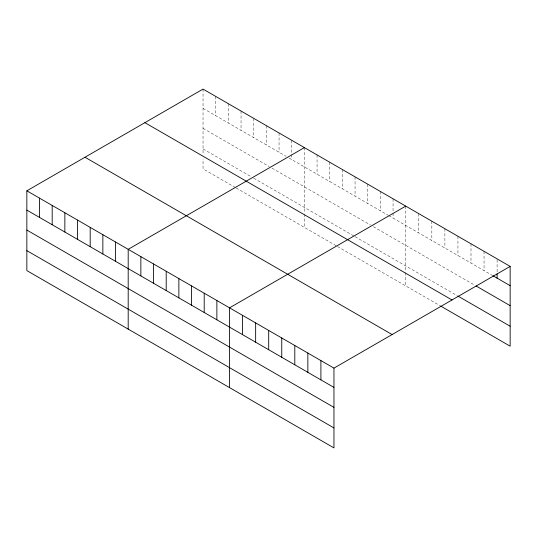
<?xml version="1.0" encoding="UTF-8"?>
<svg xmlns="http://www.w3.org/2000/svg" width="537" height="537" viewBox="0 0 537 537"><rect width="100%" height="100%" fill="white"/><g stroke="black" fill="none" stroke-linecap="round" stroke-linejoin="round"><path stroke-width="0.4" stroke-dasharray="2.69 2.01" d="M203.04 89.088L203.04 154.737M203.04 108.38L286.087 156.327M288.906 157.952L388.137 215.243M388.842 215.652L492.02 275.219M203.04 128.343L269.198 166.537M272.011 168.162L370.543 225.05M373.356 226.674L474.621 285.14M203.04 148.91L250.9 176.545M253.712 178.17L354.36 236.273M355.058 236.683L457.215 295.659M235.414 187.567L203.04 168.88L203.04 158.898M236.119 187.977L336.759 246.08M337.464 246.49L439.816 305.58M497.101 259.7L497.101 272.279M484.045 251.329L484.045 270.614M470.996 243.791L470.996 263.076M457.94 236.26L457.94 255.545M444.891 228.722L444.891 248.007M431.835 221.184L431.835 240.475M418.786 213.652L418.786 232.937M405.73 206.114L405.73 271.762M405.73 272.588L405.73 285.899M393.064 198.797L393.064 212.216M393.064 213.055L393.064 218.089M380.397 191.487L380.397 210.773M367.731 184.171L367.731 203.463M355.058 176.861L355.058 196.146M342.391 169.544L342.391 188.829M329.725 162.228L329.725 181.519M317.058 154.918L317.058 174.203M304.385 147.601L304.385 213.249M304.385 214.082L304.385 227.393M291.719 140.291L291.719 153.703M291.719 154.542L291.719 159.576M279.052 132.975L279.052 152.26M266.386 125.658L266.386 144.95M253.712 118.348L253.712 137.633M241.046 111.031L241.046 130.323M228.379 103.722L228.379 123.007M215.706 96.405L215.706 115.69"/><path stroke-width="0.81" d="M26.85 190.816L333.96 368.12L333.96 447.912L26.85 270.601L26.85 190.816L203.04 89.088L510.15 266.399L510.15 346.184L440.541 305.996M304.385 147.601L128.195 249.329L128.195 329.114M405.73 206.114L229.541 307.835L229.541 387.627M333.96 368.12L510.15 266.399M492.744 275.635L510.15 285.684M476.071 285.973L510.15 305.654M457.94 296.082L510.15 326.221M144.896 122.658L452.006 299.968M84.994 157.247L392.104 334.551M26.85 210.101L333.96 387.412M26.85 230.064L333.96 407.375M26.85 250.638L333.96 427.942M497.101 273.957L497.101 278.153M320.904 360.589L320.904 379.874M307.855 353.051L307.855 372.336M294.8 345.513L294.8 364.804M281.75 337.981L281.75 357.266M268.701 330.443L268.701 349.728M255.646 322.912L255.646 342.197M242.596 315.373L242.596 334.658M216.874 300.525L216.874 319.81M204.208 293.209L204.208 312.494M191.534 285.899L191.534 305.184M178.868 278.582L178.868 297.867M166.202 271.266L166.202 290.557M153.535 263.956L153.535 283.241M140.862 256.639L140.862 275.924M115.529 242.012L115.529 261.297M102.862 234.696L102.862 253.988M90.189 227.386L90.189 246.671M77.523 220.069L77.523 239.354M64.856 212.759L64.856 232.044M52.19 205.443L52.19 224.728M39.516 198.126L39.516 217.418"/></g></svg>
